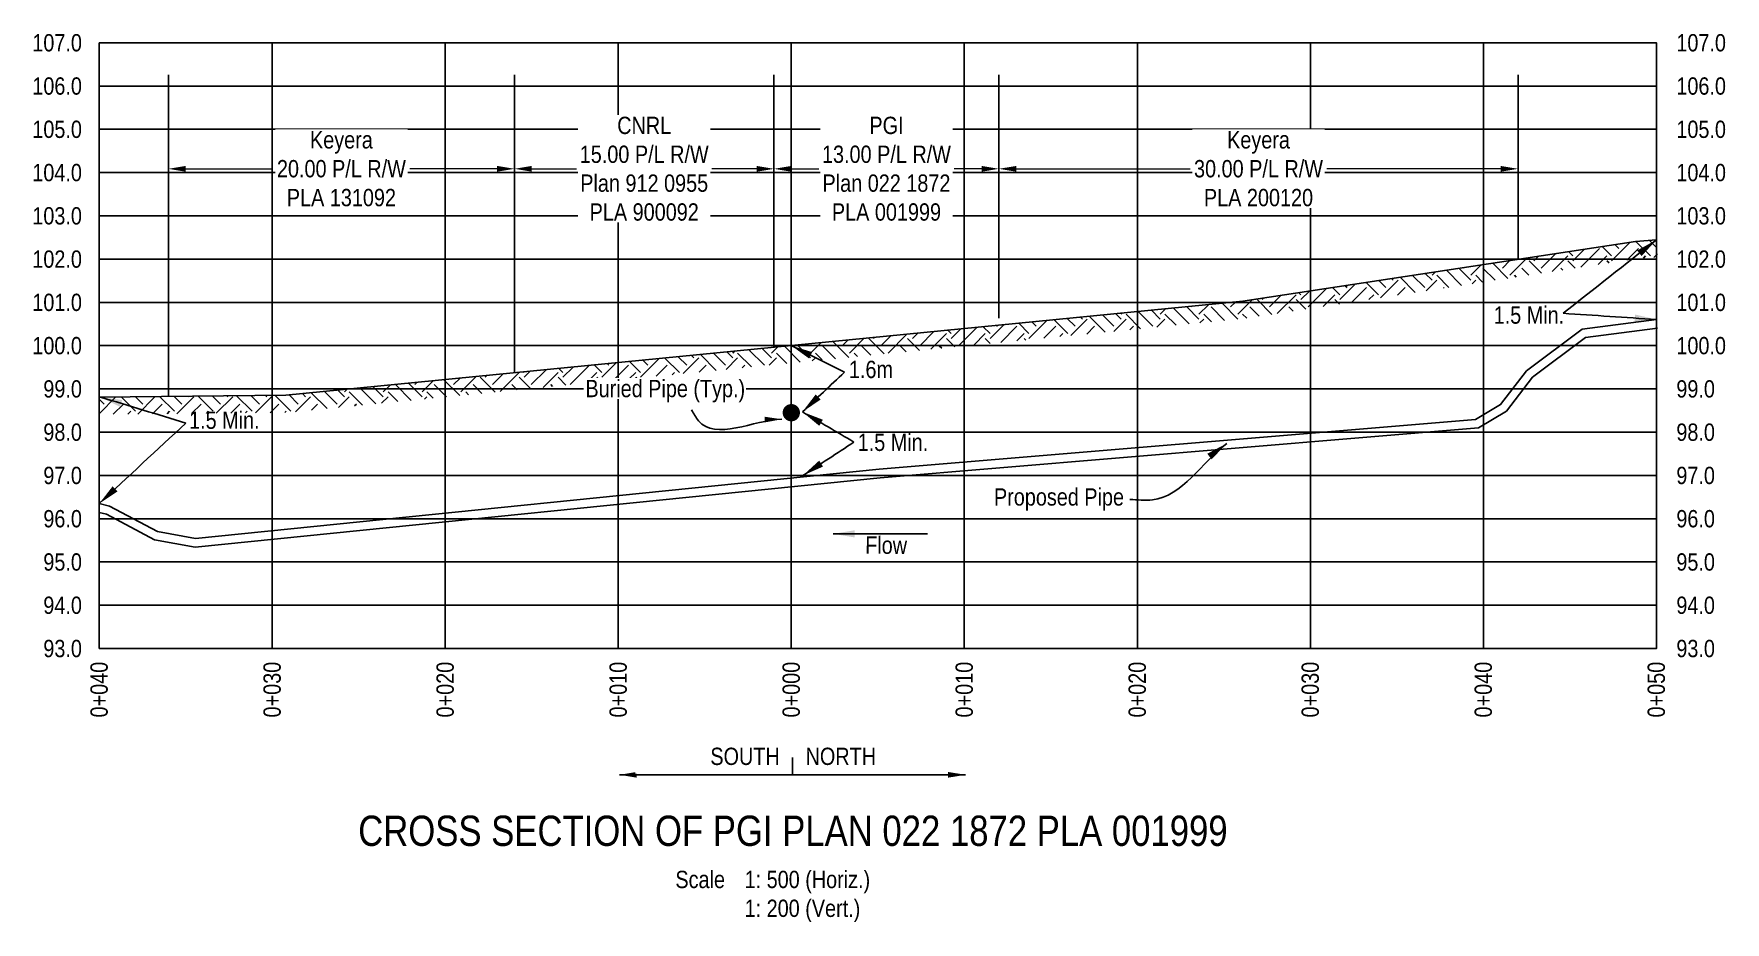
# Model space of a CAD drawing. Extents: x 413456 to 426437, y 6044251 to 6059667.
# Drawn here: x 415075 to 416052, y 6048095 to 6048608 of the extents above; entities that cross this region are included whole.
import ezdxf
from ezdxf.enums import TextEntityAlignment as Align

# ---------------------------------------------------------------- set-up
doc = ezdxf.new("R2010")
doc.units = 0
doc.header["$LTSCALE"] = 5
doc.header["$PDSIZE"] = 0.5
doc.linetypes.add('foc-TOPO', pattern=[1, 0.2, -0.8])
doc.layers.get('Defpoints').update_dxf_attribs({"color": 9})
for name, color, linetype in [('AS-PIPE-UG-T', 44, 'Continuous'), ('CG-NOTES', 7, 'Continuous'), ('DETAIL-T', 7, 'Continuous'), ('L-BD', 7, 'Continuous'), ('L-DETAIL-T', 3, 'Continuous'), ('L-MON', 1, 'Continuous'), ('P-CROSSINGS-GRID', 8, 'Continuous'), ('P-CROSSINGS-GROUND', 48, 'foc-TOPO'), ('P-CROSSINGS-LINE', 3, 'Continuous'), ('P-PROPOSED', 10, 'Continuous'), ('S-T7', 7, 'Continuous')]:
    doc.layers.add(name, color=color, linetype=linetype)
doc.layers.add('F-RW-T', color=190, linetype='Continuous', lineweight=9)
doc.styles.add('140', font='ARIALN.TTF', dxfattribs={"height": 15})
doc.styles.add('80', font='ARIALN.TTF', dxfattribs={"height": 10})
doc.styles.add('80CG', font='ARIALN.TTF', dxfattribs={"height": 10})
doc.styles.add('80L', font='ARIALN.TTF', dxfattribs={"height": 10})
doc.dimstyles.new('COMPASS', dxfattribs={"dimscale": 5, "dimtxt": 10, "dimasz": 2.5, "dimexe": 0.2, "dimexo": 0.0625, "dimgap": 0.5, "dimtad": 0, "dimtih": 1, "dimtoh": 1, "dimzin": 0, "dimdsep": 46, "dimtxsty": '80', "dimcen": 0.1, "dimse1": 1, "dimse2": 1, "dimclrd": 256, "dimclrt": 256, "dimaunit": 1, "dimadec": 4, "dimazin": 0, "dimtfac": 0.06, "dimtofl": 0, "dimtmove": 0, "dimatfit": 1, "dimfxl": 0.2, "dimtolj": 1, "dimtzin": 0, "dimlwd": -1, "dimarcsym": 0})
doc.dimstyles.new('Compass 5 000', dxfattribs={"dimscale": 5, "dimtxt": 9, "dimasz": 2, "dimexe": 0.2, "dimexo": 0.0625, "dimgap": 0.5, "dimtad": 0, "dimtih": 1, "dimtoh": 1, "dimzin": 0, "dimdsep": 46, "dimtxsty": '80CG', "dimcen": 0.1, "dimse1": 1, "dimse2": 1, "dimclrd": 256, "dimclrt": 256, "dimaunit": 1, "dimadec": 4, "dimazin": 0, "dimtfac": 0.06, "dimtofl": 0, "dimtmove": 0, "dimatfit": 1, "dimfxl": 0.2, "dimtolj": 1, "dimtzin": 0, "dimlwd": -1, "dimarcsym": 0})

# ---------------------------------------------------------------- blocks, each defined once
blk = doc.blocks.new('*D201')
at = {"layer": 'Defpoints', "color": 0, "transparency": 16777216}
for p in [(415632.14, 6048541.13), (415932.01, 6048541.13), (415932.01, 6048530.14)]:
    blk.add_point(p, dxfattribs=at)
at = {"layer": 'F-RW-T', "transparency": 16777216}
for p, q in [((415642.14, 6048530.14), (415742.61, 6048530.14)), ((415922.01, 6048530.14), (415821.54, 6048530.14))]:
    blk.add_line(p, q, dxfattribs=at)
for points in [[(415642.14, 6048531.8), (415642.14, 6048528.47), (415632.14, 6048530.14)], [(415922.01, 6048531.8), (415922.01, 6048528.47), (415932.01, 6048530.14)]]:
    blk.add_solid(points, dxfattribs=at)
at = {"layer": 'F-RW-T', "transparency": 16777216, "insert": (415782.08, 6048530.14), "char_height": 10, "attachment_point": 5, "style": '80CG', "bg_fill": 3, "box_fill_scale": 1.1, "bg_fill_color": 256, "bg_fill_true_color": 13158600, "bg_fill_transparency": 0}
blk.add_mtext('\\A1;Keyera\\P30.00 P/L R/W\\PPLA 200120', dxfattribs=at)
blk = doc.blocks.new('*D202')
at = {"layer": 'Defpoints', "color": 0, "transparency": 16777216}
for p in [(415502.2, 6048532.92), (415632.14, 6048532.92), (415632.14, 6048530.14)]:
    blk.add_point(p, dxfattribs=at)
at = {"layer": 'F-RW-T', "transparency": 16777216}
for p, q in [((415512.2, 6048530.14), (415528.09, 6048530.14)), ((415622.14, 6048530.14), (415606.25, 6048530.14))]:
    blk.add_line(p, q, dxfattribs=at)
for points in [[(415512.2, 6048531.8), (415512.2, 6048528.47), (415502.2, 6048530.14)], [(415622.14, 6048531.8), (415622.14, 6048528.47), (415632.14, 6048530.14)]]:
    blk.add_solid(points, dxfattribs=at)
at = {"layer": 'F-RW-T', "transparency": 16777216, "insert": (415567.17, 6048530.14), "char_height": 10, "attachment_point": 5, "style": '80CG', "bg_fill": 3, "box_fill_scale": 1.1, "bg_fill_color": 256, "bg_fill_true_color": 13158600, "bg_fill_transparency": 0}
blk.add_mtext('\\A1;PGI\\P13.00 P/L R/W\\PPlan 022 1872\\PPLA 001999', dxfattribs=at)
blk = doc.blocks.new('*D203')
at = {"layer": 'Defpoints', "color": 0, "transparency": 16777216}
for p in [(415352.26, 6048530.14), (415352.26, 6048530.14), (415502.2, 6048530.14)]:
    blk.add_point(p, dxfattribs=at)
at = {"layer": 'F-RW-T', "transparency": 16777216}
for p, q in [((415362.26, 6048530.14), (415388.15, 6048530.14)), ((415492.2, 6048530.14), (415466.31, 6048530.14))]:
    blk.add_line(p, q, dxfattribs=at)
for points in [[(415362.26, 6048531.8), (415362.26, 6048528.47), (415352.26, 6048530.14)], [(415492.2, 6048531.8), (415492.2, 6048528.47), (415502.2, 6048530.14)]]:
    blk.add_solid(points, dxfattribs=at)
at = {"layer": 'F-RW-T', "transparency": 16777216, "insert": (415427.23, 6048530.14), "char_height": 10, "attachment_point": 5, "style": '80CG', "bg_fill": 3, "box_fill_scale": 1.1, "bg_fill_color": 256, "bg_fill_true_color": 13158600, "bg_fill_transparency": 0}
blk.add_mtext('\\A1;CNRL\\P15.00 P/L R/W\\PPlan 912 0955\\PPLA 900092', dxfattribs=at)
blk = doc.blocks.new('*D204')
at = {"layer": 'Defpoints', "color": 0, "transparency": 16777216}
for p in [(415152.35, 6048530.14), (415152.35, 6048530.14), (415352.26, 6048530.14)]:
    blk.add_point(p, dxfattribs=at)
at = {"layer": 'F-RW-T', "transparency": 16777216}
for p, q in [((415162.35, 6048530.14), (415212.77, 6048530.14)), ((415342.26, 6048530.14), (415291.84, 6048530.14))]:
    blk.add_line(p, q, dxfattribs=at)
for points in [[(415162.35, 6048531.8), (415162.35, 6048528.47), (415152.35, 6048530.14)], [(415342.26, 6048531.8), (415342.26, 6048528.47), (415352.26, 6048530.14)]]:
    blk.add_solid(points, dxfattribs=at)
at = {"layer": 'F-RW-T', "transparency": 16777216, "insert": (415252.31, 6048530.14), "char_height": 10, "attachment_point": 5, "style": '80CG', "bg_fill": 3, "box_fill_scale": 1.1, "bg_fill_color": 256, "bg_fill_true_color": 13158600, "bg_fill_transparency": 0}
blk.add_mtext('\\A1;Keyera\\P20.00 P/L R/W\\PPLA 131092', dxfattribs=at)
blk = doc.blocks.new('PLIA')
at = {"color": 255, "const_width": 1}
blk.add_lwpolyline([(-0.5, 0, 1), (0.5, 0, 1)], format="xyb", close=True, dxfattribs=at)
blk = doc.blocks.new('PLIAA')
blk.add_blockref('PLIA', (0, 0))
blk = doc.blocks.new('PLIB')
at = {"color": 1}
blk.add_circle((0, 0), 0.8, dxfattribs=at)
blk = doc.blocks.new('PLIBB')
blk.add_blockref('PLIB', (0, 0))
blk = doc.blocks.new('PLICC')
for name in ['PLIAA', 'PLIBB']:
    blk.add_blockref(name, (0, 0))
blk = doc.blocks.new('SYM_I_PL')
blk.add_blockref('PLICC', (0, 0))

msp = doc.modelspace()

# ---------------------------------------------------------------- hatches: boundary and pattern name
at = {"layer": 'P-CROSSINGS-GROUND'}
h = msp.add_hatch(dxfattribs=at)
h.set_pattern_fill('EARTH', color=256, scale=2.498683, angle=45)
h.set_pattern_definition([(45, (180.826, 2644.396), (2e-15, 22.438813754), [15.86663737, -15.86663737]), (45, (176.618, 2648.603), (2e-15, 22.438813754), [15.86663737, -15.86663737]), (45, (172.411, 2652.81), (2e-15, 22.438813754), [15.86663737, -15.86663737]), (135, (172.411, 2655.615), (-22.438813754, 2e-15), [15.86663737, -15.86663737]), (135, (176.618, 2659.822), (-22.438813754, 2e-15), [15.86663737, -15.86663737]), (135, (180.826, 2664.03), (-22.438813754, 2e-15), [15.86663737, -15.86663737])])
h.paths.add_polyline_path([(415112.404, 6048398.274), (415112.505, 6048388.279), (415220.661, 6048389.374), (415774.336, 6048443.717), (416001.013, 6048478.274), (416012.664, 6048479.132), (416011.93, 6048489.101), (415999.891, 6048488.214), (415773.094, 6048453.639), (415220.121, 6048399.364)])

# ---------------------------------------------------------------- linework, layer by layer
at = {"layer": 'CG-NOTES'}
msp.add_line((415512.861, 6048180.185), (415512.861, 6048190.18), dxfattribs=at)
at = {"layer": 'L-BD', "flags": 128}
for points in [[(415152.351, 6048398.678), (415152.351, 6048584.487)], [(415352.263, 6048412.334), (415352.263, 6048584.487)], [(415502.198, 6048427.05), (415502.198, 6048584.487)], [(415632.141, 6048443.878), (415632.141, 6048584.487)], [(415932.01, 6048477.92), (415932.01, 6048584.487)]]:
    msp.add_lwpolyline(points, dxfattribs=at)
at = {"layer": 'P-CROSSINGS-GRID', "color": 8}
for p, q in [((415112.404, 6048253.124), (415112.404, 6048602.939)), ((415212.352, 6048253.124), (415212.352, 6048602.939)), ((415312.299, 6048253.124), (415312.299, 6048602.939)), ((415412.246, 6048253.124), (415412.246, 6048602.939)), ((415512.194, 6048253.124), (415512.194, 6048602.939)), ((415612.141, 6048253.124), (415612.141, 6048602.939)), ((415712.088, 6048253.124), (415712.088, 6048602.939)), ((415812.036, 6048253.124), (415812.036, 6048602.939)), ((415911.983, 6048253.124), (415911.983, 6048602.939)), ((415112.404, 6048577.952), (416011.93, 6048577.952)), ((415112.404, 6048552.966), (416011.93, 6048552.966)), ((415112.404, 6048527.979), (416011.93, 6048527.979)), ((415112.404, 6048502.992), (416011.93, 6048502.992)), ((415112.404, 6048478.005), (416011.93, 6048478.005)), ((415112.404, 6048453.018), (416011.93, 6048453.018)), ((415112.404, 6048428.031), (416011.93, 6048428.031)), ((415112.404, 6048403.045), (416011.93, 6048403.045)), ((415112.404, 6048378.058), (416011.93, 6048378.058)), ((415112.404, 6048353.071), (416011.93, 6048353.071)), ((415112.404, 6048328.084), (416011.93, 6048328.084)), ((415112.404, 6048303.097), (416011.93, 6048303.097)), ((415112.404, 6048278.111), (416011.93, 6048278.111))]:
    msp.add_line(p, q, dxfattribs=at)
msp.add_lwpolyline([(415112.404, 6048253.124), (416011.93, 6048253.124), (416011.93, 6048602.939), (415112.404, 6048602.939)], dxfattribs=at)
at = {"layer": 'P-CROSSINGS-LINE'}
msp.add_lwpolyline([(416011.93, 6048489.101), (415999.891, 6048488.214), (415773.094, 6048453.639), (415220.121, 6048399.364), (415112.404, 6048398.274)], dxfattribs=at)

# ---------------------------------------------------------------- block references
at = {"layer": 'L-MON', "xscale": 4.997366099999905, "yscale": 4.997366099999905, "zscale": 4.997366099999905}
msp.add_blockref('SYM_I_PL', (415512.194, 6048389.298), dxfattribs=at)

# ---------------------------------------------------------------- texts
at = {"style": '80'}
for s, p in [('0+040', (415112.317, 6048245.46)), ('0+030', (415212.265, 6048245.46)), ('0+020', (415312.212, 6048245.46)), ('0+010', (415412.159, 6048245.46)), ('0+000', (415512.107, 6048245.46)), ('0+010', (415612.054, 6048245.46)), ('0+020', (415712.001, 6048245.46)), ('0+030', (415811.949, 6048245.46)), ('0+040', (415911.896, 6048245.46)), ('0+050', (416011.843, 6048245.46))]:
    msp.add_text(s, height=9.9947, rotation=90, dxfattribs=at).set_placement(p, align=Align.MIDDLE_RIGHT)
at = {"width": 39.85389, "attachment_point": 1, "style": '80'}
for s, insert, char_height in [('\\pxql;1.5 Min.', (415917.935, 6048450.676), 9.99473), ('\\pxql;1.6m', (415545.478, 6048419.298), 9.9947), ('\\pxql;1.5 Min.', (415164.326, 6048389.976), 9.99473), ('\\pxql;1.5 Min.', (415550.549, 6048377.2), 9.99473)]:
    msp.add_mtext(s, dxfattribs=dict(at, insert=insert, char_height=char_height))
at = {"layer": 'DETAIL-T', "insert": (415445.241, 6048124.754), "char_height": 9.99473, "attachment_point": 1, "style": '80L'}
msp.add_mtext_dynamic_manual_height_columns('Scale^I1: 500 (Horiz.)\\P^I1: 200 (Vert.)', width=216.80138, gutter_width=44.937, heights=[0], dxfattribs=at)
at = {"layer": 'L-BD', "style": '80'}
msp.add_text('Proposed Pipe', height=9.99473, dxfattribs=at).set_placement((415629.282, 6048332.653), align=Align.BOTTOM_LEFT)
msp.add_text('Flow', height=9.9947, rotation=359.345989, dxfattribs=at).set_placement((415554.798, 6048304.929), align=Align.BOTTOM_LEFT)
at = {"layer": 'L-DETAIL-T', "insert": (415513.141, 6048156.611), "char_height": 17.49078, "width": 661.23957, "attachment_point": 2, "rotation": 0, "style": '140'}
msp.add_mtext('CROSS SECTION OF PGI PLAN 022 1872 PLA 001999', dxfattribs=at)
at = {"layer": 'S-T7', "style": '80'}
for s, p in [('107.0', (415102.41, 6048602.939)), ('106.0', (415102.41, 6048577.952)), ('105.0', (415102.41, 6048552.966)), ('104.0', (415102.41, 6048527.979)), ('103.0', (415102.41, 6048502.992)), ('102.0', (415102.41, 6048478.005)), ('101.0', (415102.41, 6048453.018)), ('100.0', (415102.41, 6048428.031)), ('99.0', (415102.41, 6048403.045)), ('98.0', (415102.41, 6048378.058)), ('97.0', (415102.41, 6048353.071)), ('96.0', (415102.41, 6048328.084)), ('95.0', (415102.41, 6048303.097)), ('94.0', (415102.41, 6048278.111)), ('93.0', (415102.41, 6048253.124))]:
    msp.add_text(s, height=9.9947, dxfattribs=at).set_placement(p, align=Align.MIDDLE_RIGHT)
for s, p in [('107.0', (416023.455, 6048602.939)), ('106.0', (416023.455, 6048577.952)), ('105.0', (416023.455, 6048552.966)), ('104.0', (416023.455, 6048527.979)), ('103.0', (416023.455, 6048502.992)), ('102.0', (416023.455, 6048478.005)), ('101.0', (416023.455, 6048453.018)), ('100.0', (416023.455, 6048428.031)), ('99.0', (416023.455, 6048403.045)), ('98.0', (416023.455, 6048378.058)), ('97.0', (416023.455, 6048353.071)), ('96.0', (416023.455, 6048328.084)), ('95.0', (416023.455, 6048303.097)), ('94.0', (416023.455, 6048278.111)), ('93.0', (416023.455, 6048253.124))]:
    msp.add_text(s, height=9.9947, dxfattribs=at).set_placement(p, align=Align.MIDDLE_LEFT)

# ---------------------------------------------------------------- leaders
at = {"path_type": 1}
for points in [[(416011.93, 6048489.101), (415958.037, 6048446.702)], [(416011.93, 6048443.121), (415958.037, 6048446.702)], [(415512.194, 6048428.031), (415542.898, 6048412.66)], [(415518.606, 6048389.788), (415542.898, 6048412.66)], [(415113.094, 6048398.281), (415162.478, 6048383.329)], [(415112.404, 6048336.791), (415162.478, 6048383.329)], [(415518.606, 6048389.788), (415548.413, 6048372.324)], [(415518.939, 6048353.071), (415548.413, 6048372.324)]]:
    msp.add_leader(points, dimstyle='COMPASS', override={"dimgap": 0.5, "dimtad": 0}, dxfattribs=at)
at = {"layer": 'CG-NOTES', "path_type": 1}
for points in [[(415412.913, 6048180.185), (415512.861, 6048180.185)], [(415612.808, 6048180.185), (415512.861, 6048180.185)]]:
    msp.add_leader(points, dimstyle='Compass 5 000', override={"dimgap": 0.5, "dimtad": 0}, dxfattribs=at)
at = {"layer": 'L-BD', "path_type": 1}
for points in [[(415763.707, 6048371.526), (415720.789, 6048338.968), (415707.779, 6048339.138)], [(415536.291, 6048319.332), (415590.843, 6048319.332)]]:
    msp.add_leader(points, dimstyle='COMPASS', override={"dimgap": 0.5, "dimtad": 0}, dxfattribs=at)

# ---------------------------------------------------------------- next in the draw order: texts
at = {"color": 3, "char_height": 9.99473, "style": '80', "bg_fill": 2}
for s, insert, width, attachment_point in [('\\pxqr;SOUTH', (415505.497, 6048195.858), 78.39, 3), ('\\pxql;NORTH', (415520.447, 6048195.858), 71.75862, 1)]:
    msp.add_mtext(s, dxfattribs=dict(at, insert=insert, width=width, attachment_point=attachment_point))
at = {"layer": 'AS-PIPE-UG-T', "insert": (415393.269, 6048408.26), "char_height": 9.99473, "width": 91.67515, "attachment_point": 1, "style": '80', "bg_fill": 3, "box_fill_scale": 1.1, "bg_fill_color": 256, "bg_fill_transparency": 0}
msp.add_mtext('Buried Pipe (Typ.)', dxfattribs=at)

# ---------------------------------------------------------------- next in the draw order: dimensions: what is measured, and where the dimension line sits
at = {"layer": 'F-RW-T', "color": 6}
dim = msp.add_aligned_dim(p1=(415632.141, 6048541.126), p2=(415932.01, 6048541.126), distance=-10.991, text='Keyera\\P30.00 P/L R/W\\PPLA 200120', dimstyle='Compass 5 000', override={"dimtfill": 1}, dxfattribs=at)
dim.commit()
dim.dimension.update_dxf_attribs({"geometry": '*D201', "text_midpoint": (415782.076, 6048530.135)})

# ---------------------------------------------------------------- next in the draw order: linework, layer by layer
at = {"layer": 'P-PROPOSED', "flags": 128}
for points in [[(415112.404, 6048336.791), (415118.315, 6048335.361), (415145.98, 6048320.598), (415168.1, 6048316.678), (415563.024, 6048356.624), (415907.518, 6048385.388), (415921.923, 6048393.943), (415936.885, 6048413.441), (415969.038, 6048437.475), (416011.93, 6048443.121)], [(415112.404, 6048331.649), (415116.523, 6048330.653), (415144.327, 6048315.815), (415167.912, 6048311.636), (415563.484, 6048351.647), (415909.081, 6048380.503), (415925.302, 6048390.137), (415940.43, 6048409.851), (415970.985, 6048432.69), (416012.582, 6048438.165)]]:
    msp.add_lwpolyline(points, dxfattribs=at)

# ---------------------------------------------------------------- next in the draw order: dimensions: what is measured, and where the dimension line sits
at = {"layer": 'F-RW-T', "color": 6}
dim = msp.add_aligned_dim(p1=(415502.198, 6048532.92), p2=(415632.141, 6048532.92), distance=-2.785, text='PGI\\P13.00 P/L R/W\\PPlan 022 1872\\PPLA 001999', dimstyle='Compass 5 000', override={"dimtfill": 1}, dxfattribs=at)
dim.commit()
dim.dimension.update_dxf_attribs({"geometry": '*D202', "text_midpoint": (415567.17, 6048530.135)})

# ---------------------------------------------------------------- next in the draw order: leaders
at = {"layer": 'L-BD', "path_type": 1}
msp.add_leader([(415506.774, 6048385.512), (415458.575, 6048384.606), (415454.628, 6048390.883)], dimstyle='Compass 5 000', override={"dimgap": 0.5, "dimtad": 0}, dxfattribs=at)

# ---------------------------------------------------------------- next in the draw order: dimensions: what is measured, and where the dimension line sits
at = {"layer": 'F-RW-T', "color": 6}
dim = msp.add_aligned_dim(p1=(415502.198, 6048530.135), p2=(415352.263, 6048530.135), distance=0, text='CNRL\\P15.00 P/L R/W\\PPlan 912 0955\\PPLA 900092', dimstyle='Compass 5 000', override={"dimtfill": 1}, dxfattribs=at)
dim.commit()
dim.dimension.update_dxf_attribs({"geometry": '*D203', "text_midpoint": (415427.231, 6048530.135)})

# ---------------------------------------------------------------- next in the draw order: dimensions: what is measured, and where the dimension line sits
dim = msp.add_aligned_dim(p1=(415352.263, 6048530.135), p2=(415152.351, 6048530.135), distance=0, text='Keyera\\P20.00 P/L R/W\\PPLA 131092', dimstyle='Compass 5 000', override={"dimtfill": 1}, dxfattribs=at)
dim.commit()
dim.dimension.update_dxf_attribs({"geometry": '*D204', "text_midpoint": (415252.307, 6048530.135)})

doc.saveas('drawing.dxf')
